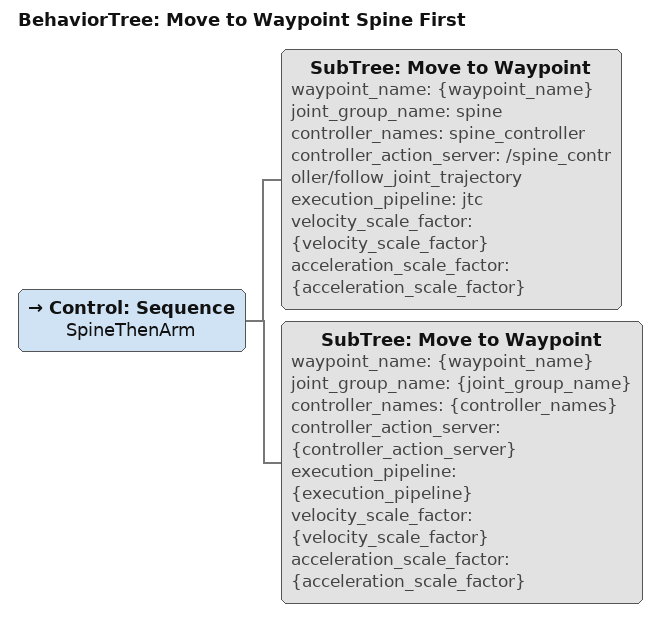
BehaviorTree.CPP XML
<?xml version="1.0" encoding="UTF-8" ?>
<root BTCPP_format="4" main_tree_to_execute="Move to Waypoint Spine First">
  <BehaviorTree ID="Move to Waypoint Spine First" _description="Move the spine to a waypoint height first, then the arm.">
    <Control ID="Sequence" name="SpineThenArm">
      <!-- 1. Spine first — only franka_spine_vertical_joint, routed to spine_controller. -->
      <SubTree
        ID="Move to Waypoint"
        waypoint_name="{waypoint_name}"
        joint_group_name="spine"
        controller_names="spine_controller"
        controller_action_server="/spine_controller/follow_joint_trajectory"
        execution_pipeline="jtc"
        velocity_scale_factor="{velocity_scale_factor}"
        acceleration_scale_factor="{acceleration_scale_factor}"
      />
      <!-- 2. Then the arm — spine-free group, routed to the arm controller. -->
      <SubTree
        ID="Move to Waypoint"
        waypoint_name="{waypoint_name}"
        joint_group_name="{joint_group_name}"
        controller_names="{controller_names}"
        controller_action_server="{controller_action_server}"
        execution_pipeline="{execution_pipeline}"
        velocity_scale_factor="{velocity_scale_factor}"
        acceleration_scale_factor="{acceleration_scale_factor}"
      />
    </Control>
  </BehaviorTree>
</root>
